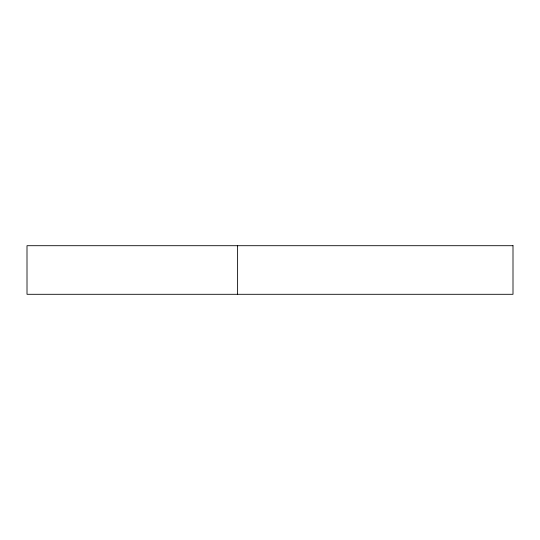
<?xml version="1.0" encoding="UTF-8"?>
<svg xmlns="http://www.w3.org/2000/svg" width="540" height="540" viewBox="0 0 540 540"><rect width="100%" height="100%" fill="white"/><g stroke="black" fill="none" stroke-linecap="round" stroke-linejoin="round"><path stroke-width="0.81" d="M237.607 245.7L237.607 294.3M513 245.7L27 245.7L27.014 294.3L513 294.3L513 245.7"/></g></svg>
